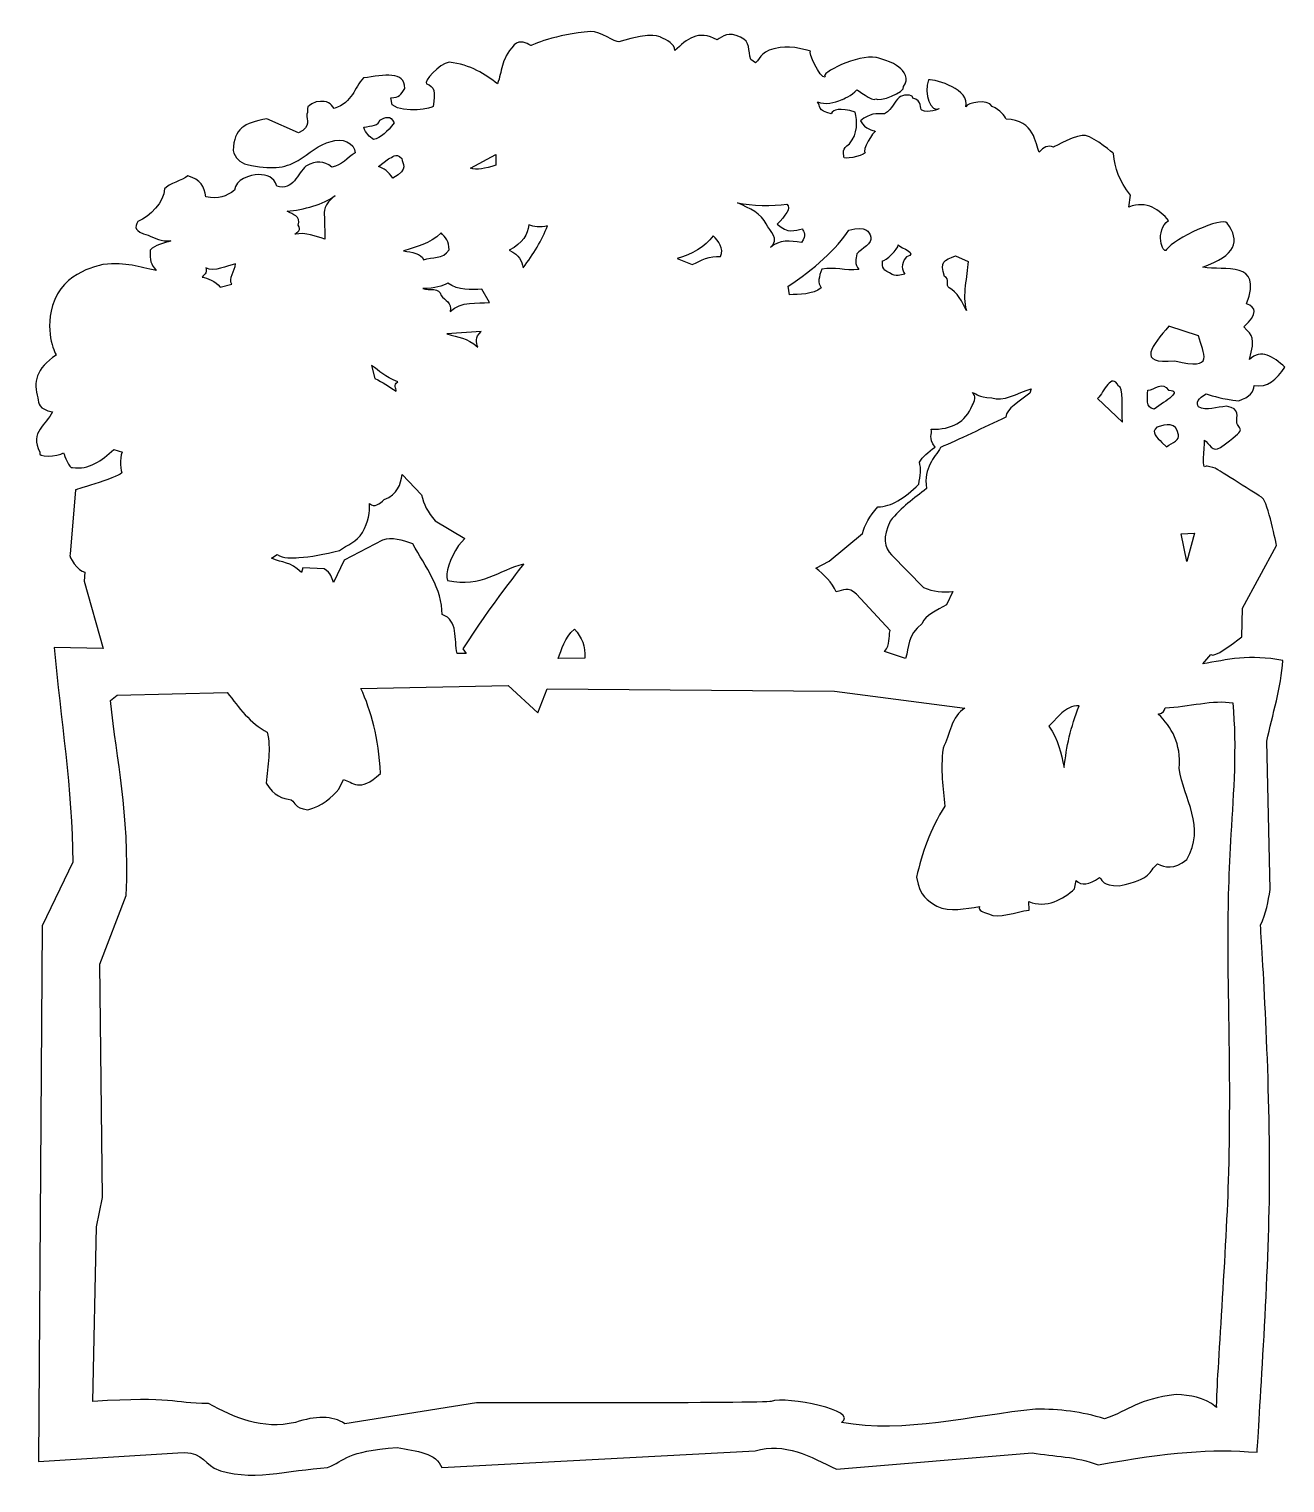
# Model space of a CAD drawing. Header units: centimetres. Extents: x -10 to 51.2, y -6.5 to 14.
# Drawn here: x -9.97 to 7.75, y -6.48 to 14.04 of the extents above; entities that cross this region are included whole.
import ezdxf

# ---------------------------------------------------------------- set-up
doc = ezdxf.new("R2010")
doc.units = ezdxf.units.CM
doc.header["$MEASUREMENT"] = 0
doc.layers.add('Layer 1', color=7, linetype='Continuous')

msp = doc.modelspace()

# ---------------------------------------------------------------- linework, layer by layer
at = {"layer": 'Layer 1', "lineweight": 25}
for points, knots in [([(-8.92014, 5.29499), (-8.92014, 5.29499), (-9.19035, 6.24807), (-9.19035, 6.24807), (-9.19035, 6.24807), (-9.19035, 6.24807), (-9.18052, 6.3758), (-9.18052, 6.3758), (-9.18052, 6.3758), (-9.27184, 6.37715), (-9.42317, 6.60214), (-9.38686, 6.62635), (-9.38686, 6.62635), (-9.38686, 6.62635), (-9.31317, 7.53522), (-9.31317, 7.53522), (-9.31317, 7.53522), (-9.31317, 7.53522), (-8.63347, 7.73495), (-8.65977, 7.78086), (-8.65977, 7.78086), (-8.68791, 7.82999), (-8.67986, 8.0658), (-8.64994, 8.0658), (-8.64994, 8.0658), (-8.64994, 8.0658), (-8.77129, 8.10559), (-8.77129, 8.10559), (-8.77129, 8.10559), (-8.94264, 7.94821), (-9.12146, 7.81328), (-9.35739, 7.84963), (-9.35739, 7.84963), (-9.40087, 7.83333), (-9.47215, 8.02337), (-9.48021, 8.05597), (-9.48021, 8.05597), (-9.56437, 8.01095), (-9.86415, 7.98269), (-9.81428, 8.0658), (-9.81428, 8.0658), (-9.96795, 8.35144), (-9.71658, 8.45482), (-9.63742, 8.63569), (-9.63742, 8.63569), (-9.83515, 8.67541), (-9.83741, 8.75422), (-9.84375, 8.83221), (-9.84375, 8.83221), (-9.90697, 9.04899), (-9.87617, 9.24724), (-9.58337, 9.43648), (-9.58337, 9.43648), (-9.58337, 9.43648), (-9.75344, 9.72285), (-9.63741, 10.1341), (-9.63741, 10.1341), (-9.49821, 10.62748), (-8.92014, 10.71381), (-8.92014, 10.71381), (-8.92014, 10.71381), (-8.59081, 10.75164), (-8.41716, 10.67802), (-8.17339, 10.63029), (-8.17339, 10.63029), (-8.25289, 10.71961), (-8.26613, 10.77521), (-8.25691, 10.91523), (-8.25691, 10.91523), (-8.19661, 10.99969), (-8.06244, 11.0102), (-7.96705, 11.04788), (-7.96705, 11.04788), (-8.10518, 11.03817), (-8.18512, 11.08601), (-8.28638, 11.12648), (-8.28638, 11.12648), (-8.49426, 11.18648), (-8.47312, 11.23697), (-8.43376, 11.32299), (-8.43376, 11.32299), (-8.25776, 11.38992), (-8.06405, 11.59622), (-8.05738, 11.78031), (-8.05738, 11.78031), (-7.99604, 11.8586), (-7.80259, 11.90114), (-7.72632, 11.96657), (-7.72632, 11.96657), (-7.54803, 11.91235), (-7.49521, 11.81445), (-7.47577, 11.6718), (-7.47577, 11.6718), (-7.28299, 11.6321), (-7.19181, 11.67322), (-7.06804, 11.76336), (-7.06804, 11.76336), (-7.06107, 11.91636), (-6.84683, 11.9798), (-6.72902, 11.98622), (-6.72902, 11.98622), (-6.61661, 11.97597), (-6.50882, 11.95801), (-6.47355, 11.81918), (-6.47355, 11.81918), (-6.24336, 11.74622), (-6.17652, 12.00229), (-6.06087, 12.10412), (-6.06087, 12.10412), (-5.90703, 12.18396), (-5.81186, 12.17985), (-5.69732, 12.08938), (-5.69732, 12.08938), (-5.55148, 12.10836), (-5.47752, 12.22318), (-5.36816, 12.2908), (-5.36816, 12.2908), (-5.36455, 12.42682), (-5.56661, 12.51458), (-5.70714, 12.44801), (-5.70714, 12.44801), (-5.88153, 12.41071), (-6.0182, 12.27912), (-6.16894, 12.18272), (-6.16894, 12.18272), (-6.3719, 12.0646), (-6.55206, 12.05811), (-6.89112, 12.12377), (-6.89112, 12.12377), (-6.99115, 12.15639), (-7.06597, 12.21421), (-7.08763, 12.3252), (-7.08763, 12.3252), (-7.07423, 12.63592), (-6.93834, 12.70688), (-6.61109, 12.77227), (-6.61109, 12.77227), (-6.61109, 12.77227), (-6.16402, 12.57084), (-6.16402, 12.57084), (-6.16402, 12.57084), (-5.97524, 12.66924), (-6.05509, 12.74972), (-6.04611, 12.83613), (-6.04611, 12.83613), (-6.01469, 12.89322), (-6.10482, 12.93907), (-5.91838, 13.00808), (-5.91838, 13.00808), (-5.7254, 13.03693), (-5.72394, 12.98186), (-5.66291, 12.91474), (-5.66291, 12.91474), (-5.39112, 13.01004), (-5.3868, 13.2026), (-5.25023, 13.34707), (-5.25023, 13.34707), (-4.95097, 13.39083), (-4.66944, 13.44951), (-4.66561, 13.19969), (-4.66561, 13.19969), (-4.718, 13.10993), (-4.74627, 13.06795), (-4.86212, 13.06704), (-4.86212, 13.06704), (-4.86212, 13.06704), (-4.84247, 12.96878), (-4.84247, 12.96878), (-4.84247, 12.96878), (-4.67825, 12.8319), (-4.26487, 12.92184), (-4.26767, 12.94422), (-4.26767, 12.94422), (-4.22982, 13.15142), (-4.24492, 13.22748), (-4.36101, 13.26355), (-4.36101, 13.26355), (-4.40516, 13.29488), (-4.18124, 13.5507), (-4.04168, 13.56814), (-4.04168, 13.56814), (-3.73503, 13.53685), (-3.53163, 13.39632), (-3.3588, 13.26355), (-3.3588, 13.26355), (-3.28797, 13.44413), (-3.32155, 13.58675), (-3.12299, 13.81378), (-3.12299, 13.81378), (-3.02699, 13.88877), (-2.95773, 13.84345), (-2.88718, 13.80395), (-2.88718, 13.80395), (-2.88718, 13.80395), (-2.53824, 13.9667), (-2.04218, 14.00046), (-2.04218, 14.00046), (-1.90472, 14.00982), (-1.69695, 13.84191), (-1.64424, 13.85799), (-1.64424, 13.85799), (-1.15186, 14.00822), (-1.05962, 13.92186), (-1.05962, 13.92186), (-1.05962, 13.92186), (-0.95892, 13.8779), (-0.86401, 13.83061), (-0.85332, 13.73519), (-0.85332, 13.73519), (-0.69002, 13.88886), (-0.52466, 14.03638), (-0.25887, 13.88257), (-0.25887, 13.88257), (-0.17484, 13.93604), (-0.10202, 14.00713), (0.07029, 13.92187), (0.07029, 13.92187), (0.22342, 13.8602), (0.16983, 13.73932), (0.21768, 13.60746), (0.21768, 13.60746), (0.21768, 13.60746), (0.28193, 13.55899), (0.28193, 13.55899), (0.28193, 13.55899), (0.36496, 13.64065), (0.36673, 13.73705), (0.63036, 13.77449), (0.63036, 13.77449), (0.79004, 13.81086), (1.05777, 13.72536), (1.05777, 13.72536), (1.05777, 13.72536), (1.01946, 13.71603), (1.19288, 13.34176), (1.26411, 13.3569), (1.26411, 13.3569), (1.17591, 13.41303), (1.73565, 13.6812), (1.98138, 13.63693), (1.98138, 13.63693), (1.98, 13.64107), (2.24448, 13.56491), (2.30563, 13.49937), (2.30563, 13.49937), (2.3786, 13.44742), (2.46133, 13.33348), (2.3695, 13.22425), (2.3695, 13.22425), (2.4066, 13.14493), (2.01711, 13.00005), (1.98139, 13.0523), (1.98139, 13.0523), (1.9311, 13.00201), (1.71393, 13.19261), (1.71119, 13.18003), (1.71119, 13.18003), (1.65224, 13.09651), (1.50485, 13.04247), (1.50485, 13.04247), (1.50485, 13.04247), (1.38858, 12.99214), (1.27231, 12.96714), (1.15604, 13.00808), (1.15604, 13.00808), (1.20618, 12.95122), (1.15053, 12.88622), (1.35255, 12.84104), (1.35255, 12.84104), (1.38238, 12.90467), (1.46613, 12.93236), (1.69153, 12.8656), (1.69153, 12.8656), (1.71455, 12.74069), (1.73487, 12.55654), (1.60801, 12.41853), (1.60801, 12.41853), (1.49342, 12.33556), (1.53208, 12.29746), (1.52941, 12.22693), (1.52941, 12.22693), (1.50559, 12.19358), (1.78838, 12.2338), (1.82909, 12.2908), (1.82909, 12.2908), (1.77947, 12.31561), (1.94887, 12.60428), (1.97647, 12.59048), (1.97647, 12.59048), (1.9416, 12.61478), (1.83212, 12.61572), (1.76522, 12.74278), (1.76522, 12.74278), (1.8985, 12.85331), (1.98359, 12.8445), (2.1042, 12.84104), (2.1042, 12.84104), (2.22805, 12.91867), (2.23504, 13.00599), (2.31054, 13.07194), (2.31054, 13.07194), (2.34201, 13.11127), (2.51274, 13.12695), (2.50214, 13.06211), (2.50214, 13.06211), (2.64461, 13.02772), (2.59509, 12.90847), (2.62987, 12.89016), (2.62987, 12.89016), (2.72321, 12.84103), (2.87551, 12.91472), (2.87551, 12.91472), (2.87551, 12.91472), (2.76022, 12.84909), (2.65173, 13.1202), (2.72321, 13.32248), (2.72321, 13.32248), (2.83845, 13.32752), (3.31977, 13.18068), (3.24888, 12.93928), (3.24888, 12.93928), (3.27693, 12.99698), (3.55629, 13.05993), (3.62225, 12.94419), (3.62225, 12.94419), (3.73715, 12.89077), (3.79525, 12.81771), (3.82083, 12.76429), (3.82083, 12.76429), (4.22335, 12.75472), (4.23195, 12.41284), (4.28548, 12.30061), (4.28548, 12.30061), (4.35088, 12.36856), (4.4084, 12.40624), (4.48691, 12.36939), (4.48691, 12.36939), (4.48691, 12.36939), (4.84145, 12.56285), (4.93889, 12.53643), (4.93889, 12.53643), (5.07931, 12.49835), (5.33683, 12.28096), (5.33683, 12.28096), (5.33683, 12.28096), (5.35427, 12.06807), (5.41221, 11.90431), (5.57264, 11.69142), (5.57264, 11.69142), (5.57264, 11.69142), (5.55299, 11.52438), (5.55299, 11.52438), (5.55299, 11.52438), (5.80605, 11.6256), (5.98757, 11.47887), (6.11305, 11.33769), (6.11305, 11.33769), (5.91009, 11.19931), (6.0282, 10.84048), (6.08357, 10.92501), (6.08357, 10.92501), (6.18799, 11.08441), (6.87456, 11.39413), (6.9384, 11.29838), (6.9384, 11.29838), (7.12867, 11.04936), (7.05864, 10.83677), (6.5945, 10.67937), (6.5945, 10.67937), (6.90299, 10.61247), (7.44896, 10.79361), (7.21351, 10.15861), (7.21351, 10.15861), (7.34373, 10.11116), (7.38289, 10.02519), (7.17421, 9.83436), (7.17421, 9.83436), (7.30062, 9.69991), (7.33753, 9.6941), (7.25281, 9.37256), (7.25281, 9.37256), (7.41985, 9.53131), (7.58688, 9.41568), (7.75392, 9.26448), (7.75392, 9.26448), (7.63611, 9.09516), (7.50439, 8.97035), (7.32159, 9.00901), (7.32159, 9.00901), (7.31601, 8.91883), (7.25494, 8.84378), (7.10543, 8.79285), (7.10543, 8.79285), (6.85551, 8.81688), (6.75376, 8.85437), (6.64363, 8.89111), (6.64363, 8.89111), (6.529, 8.82888), (6.49297, 8.76665), (6.53555, 8.70442), (6.53555, 8.70442), (6.64565, 8.64497), (6.79507, 8.70348), (6.92857, 8.71425), (6.92857, 8.71425), (7.13353, 8.68434), (7.06525, 8.56905), (7.07595, 8.47844), (7.07595, 8.47844), (7.1124, 8.35808), (7.24306, 8.42869), (6.84505, 8.13454), (6.84505, 8.13454), (6.72691, 8.0512), (6.6907, 8.19316), (6.61906, 8.23771), (6.61906, 8.23771), (6.62725, 8.11489), (6.56392, 7.80137), (6.64362, 7.86925), (6.64362, 7.86925), (6.64362, 7.86925), (6.73205, 7.85942), (6.77135, 7.83977), (6.77135, 7.83977), (6.81065, 7.82012), (7.37071, 7.4664), (7.43949, 7.41727), (7.43949, 7.41727), (7.50827, 7.36814), (7.636, 6.74913), (7.636, 6.74913), (7.636, 6.74913), (7.636, 6.74913), (7.15455, 5.86483), (7.15455, 5.86483), (7.15455, 5.86483), (7.15455, 5.86483), (7.14472, 5.46198), (7.14472, 5.46198), (7.14472, 5.46198), (7.01098, 5.3646), (6.76429, 5.16018), (6.70748, 5.21143), (6.70748, 5.21143), (6.70748, 5.21143), (6.59449, 5.07878), (6.59449, 5.07878), (6.59449, 5.07878), (6.93296, 5.14097), (7.25938, 5.21762), (7.72444, 5.12791), (7.72444, 5.12791), (7.70185, 4.74799), (7.57937, 4.36806), (7.49845, 3.98814), (7.49845, 3.98814), (7.49845, 3.98814), (7.54758, 1.89529), (7.54758, 1.89529), (7.54758, 1.89529), (7.51147, 1.72825), (7.49475, 1.56122), (7.41002, 1.39418), (7.41002, 1.39418), (7.43764, 0.90989), (7.55272, -0.81674), (7.53588, -2.38877), (7.53588, -2.38877), (7.52277, -3.61281), (7.38325, -5.66672), (7.36089, -6.04381), (7.36089, -6.04381), (6.70077, -5.99187), (6.12556, -6.03863), (5.12065, -6.22067), (5.12065, -6.22067), (4.80951, -6.1028), (4.49836, -6.10104), (4.18722, -6.05363), (4.18722, -6.05363), (4.18722, -6.05363), (1.42622, -6.27962), (1.42622, -6.27962), (1.42622, -6.27962), (1.05684, -6.11155), (0.69616, -5.89127), (0.27662, -6.02415), (0.27662, -6.02415), (0.27662, -6.02415), (-4.1449, -6.25996), (-4.1449, -6.25996), (-4.1449, -6.25996), (-4.21357, -6.05927), (-4.5023, -6.02363), (-4.77374, -5.97502), (-4.77374, -5.97502), (-5.50697, -6.02943), (-5.49788, -6.15807), (-5.7563, -6.25996), (-5.7563, -6.25996), (-6.29508, -6.28786), (-6.86588, -6.47583), (-7.35787, -6.26979), (-7.35787, -6.26979), (-7.50175, -6.1713), (-7.5802, -6.00739), (-7.8688, -6.05363), (-7.8688, -6.05363), (-7.8688, -6.05363), (-9.83392, -6.1715), (-9.83392, -6.1715), (-9.83392, -6.1715), (-9.83392, -6.1715), (-9.7848, 1.3844), (-9.7848, 1.3844), (-9.7848, 1.3844), (-9.7848, 1.3844), (-9.35247, 2.28344), (-9.35247, 2.28344), (-9.35247, 2.28344), (-9.35542, 3.31616), (-9.52511, 4.30124), (-9.61285, 5.30973), (-9.61285, 5.30973), (-9.61285, 5.30973), (-8.92014, 5.29499), (-8.92014, 5.29499)], [0, 0, 0, 0, 0.0075188, 0.0075188, 0.0075188, 0.0075188, 0.01503759, 0.01503759, 0.01503759, 0.01503759, 0.02255639, 0.02255639, 0.02255639, 0.02255639, 0.03007519, 0.03007519, 0.03007519, 0.03007519, 0.03759398, 0.03759398, 0.03759398, 0.03759398, 0.04511278, 0.04511278, 0.04511278, 0.04511278, 0.05263158, 0.05263158, 0.05263158, 0.05263158, 0.06015038, 0.06015038, 0.06015038, 0.06015038, 0.06766917, 0.06766917, 0.06766917, 0.06766917, 0.07518797, 0.07518797, 0.07518797, 0.07518797, 0.08270677, 0.08270677, 0.08270677, 0.08270677, 0.09022556, 0.09022556, 0.09022556, 0.09022556, 0.09774436, 0.09774436, 0.09774436, 0.09774436, 0.10526316, 0.10526316, 0.10526316, 0.10526316, 0.11278195, 0.11278195, 0.11278195, 0.11278195, 0.12030075, 0.12030075, 0.12030075, 0.12030075, 0.12781955, 0.12781955, 0.12781955, 0.12781955, 0.13533835, 0.13533835, 0.13533835, 0.13533835, 0.14285714, 0.14285714, 0.14285714, 0.14285714, 0.15037594, 0.15037594, 0.15037594, 0.15037594, 0.15789474, 0.15789474, 0.15789474, 0.15789474, 0.16541353, 0.16541353, 0.16541353, 0.16541353, 0.17293233, 0.17293233, 0.17293233, 0.17293233, 0.18045113, 0.18045113, 0.18045113, 0.18045113, 0.18796992, 0.18796992, 0.18796992, 0.18796992, 0.19548872, 0.19548872, 0.19548872, 0.19548872, 0.20300752, 0.20300752, 0.20300752, 0.20300752, 0.21052632, 0.21052632, 0.21052632, 0.21052632, 0.21804511, 0.21804511, 0.21804511, 0.21804511, 0.22556391, 0.22556391, 0.22556391, 0.22556391, 0.23308271, 0.23308271, 0.23308271, 0.23308271, 0.2406015, 0.2406015, 0.2406015, 0.2406015, 0.2481203, 0.2481203, 0.2481203, 0.2481203, 0.2556391, 0.2556391, 0.2556391, 0.2556391, 0.26315789, 0.26315789, 0.26315789, 0.26315789, 0.27067669, 0.27067669, 0.27067669, 0.27067669, 0.27819549, 0.27819549, 0.27819549, 0.27819549, 0.28571429, 0.28571429, 0.28571429, 0.28571429, 0.29323308, 0.29323308, 0.29323308, 0.29323308, 0.30075188, 0.30075188, 0.30075188, 0.30075188, 0.30827068, 0.30827068, 0.30827068, 0.30827068, 0.31578947, 0.31578947, 0.31578947, 0.31578947, 0.32330827, 0.32330827, 0.32330827, 0.32330827, 0.33082707, 0.33082707, 0.33082707, 0.33082707, 0.33834586, 0.33834586, 0.33834586, 0.33834586, 0.34586466, 0.34586466, 0.34586466, 0.34586466, 0.35338346, 0.35338346, 0.35338346, 0.35338346, 0.36090226, 0.36090226, 0.36090226, 0.36090226, 0.36842105, 0.36842105, 0.36842105, 0.36842105, 0.37593985, 0.37593985, 0.37593985, 0.37593985, 0.38345865, 0.38345865, 0.38345865, 0.38345865, 0.39097744, 0.39097744, 0.39097744, 0.39097744, 0.39849624, 0.39849624, 0.39849624, 0.39849624, 0.40601504, 0.40601504, 0.40601504, 0.40601504, 0.41353383, 0.41353383, 0.41353383, 0.41353383, 0.42105263, 0.42105263, 0.42105263, 0.42105263, 0.42857143, 0.42857143, 0.42857143, 0.42857143, 0.43609023, 0.43609023, 0.43609023, 0.43609023, 0.44360902, 0.44360902, 0.44360902, 0.44360902, 0.45112782, 0.45112782, 0.45112782, 0.45112782, 0.45864662, 0.45864662, 0.45864662, 0.45864662, 0.46616541, 0.46616541, 0.46616541, 0.46616541, 0.47368421, 0.47368421, 0.47368421, 0.47368421, 0.48120301, 0.48120301, 0.48120301, 0.48120301, 0.4887218, 0.4887218, 0.4887218, 0.4887218, 0.4962406, 0.4962406, 0.4962406, 0.4962406, 0.5037594, 0.5037594, 0.5037594, 0.5037594, 0.5112782, 0.5112782, 0.5112782, 0.5112782, 0.51879699, 0.51879699, 0.51879699, 0.51879699, 0.52631579, 0.52631579, 0.52631579, 0.52631579, 0.53383459, 0.53383459, 0.53383459, 0.53383459, 0.54135338, 0.54135338, 0.54135338, 0.54135338, 0.54887218, 0.54887218, 0.54887218, 0.54887218, 0.55639098, 0.55639098, 0.55639098, 0.55639098, 0.56390977, 0.56390977, 0.56390977, 0.56390977, 0.57142857, 0.57142857, 0.57142857, 0.57142857, 0.57894737, 0.57894737, 0.57894737, 0.57894737, 0.58646617, 0.58646617, 0.58646617, 0.58646617, 0.59398496, 0.59398496, 0.59398496, 0.59398496, 0.60150376, 0.60150376, 0.60150376, 0.60150376, 0.60902256, 0.60902256, 0.60902256, 0.60902256, 0.61654135, 0.61654135, 0.61654135, 0.61654135, 0.62406015, 0.62406015, 0.62406015, 0.62406015, 0.63157895, 0.63157895, 0.63157895, 0.63157895, 0.63909774, 0.63909774, 0.63909774, 0.63909774, 0.64661654, 0.64661654, 0.64661654, 0.64661654, 0.65413534, 0.65413534, 0.65413534, 0.65413534, 0.66165414, 0.66165414, 0.66165414, 0.66165414, 0.66917293, 0.66917293, 0.66917293, 0.66917293, 0.67669173, 0.67669173, 0.67669173, 0.67669173, 0.68421053, 0.68421053, 0.68421053, 0.68421053, 0.69172932, 0.69172932, 0.69172932, 0.69172932, 0.69924812, 0.69924812, 0.69924812, 0.69924812, 0.70676692, 0.70676692, 0.70676692, 0.70676692, 0.71428571, 0.71428571, 0.71428571, 0.71428571, 0.72180451, 0.72180451, 0.72180451, 0.72180451, 0.72932331, 0.72932331, 0.72932331, 0.72932331, 0.73684211, 0.73684211, 0.73684211, 0.73684211, 0.7443609, 0.7443609, 0.7443609, 0.7443609, 0.7518797, 0.7518797, 0.7518797, 0.7518797, 0.7593985, 0.7593985, 0.7593985, 0.7593985, 0.76691729, 0.76691729, 0.76691729, 0.76691729, 0.77443609, 0.77443609, 0.77443609, 0.77443609, 0.78195489, 0.78195489, 0.78195489, 0.78195489, 0.78947368, 0.78947368, 0.78947368, 0.78947368, 0.79699248, 0.79699248, 0.79699248, 0.79699248, 0.80451128, 0.80451128, 0.80451128, 0.80451128, 0.81203008, 0.81203008, 0.81203008, 0.81203008, 0.81954887, 0.81954887, 0.81954887, 0.81954887, 0.82706767, 0.82706767, 0.82706767, 0.82706767, 0.83458647, 0.83458647, 0.83458647, 0.83458647, 0.84210526, 0.84210526, 0.84210526, 0.84210526, 0.84962406, 0.84962406, 0.84962406, 0.84962406, 0.85714286, 0.85714286, 0.85714286, 0.85714286, 0.86466165, 0.86466165, 0.86466165, 0.86466165, 0.87218045, 0.87218045, 0.87218045, 0.87218045, 0.87969925, 0.87969925, 0.87969925, 0.87969925, 0.88721805, 0.88721805, 0.88721805, 0.88721805, 0.89473684, 0.89473684, 0.89473684, 0.89473684, 0.90225564, 0.90225564, 0.90225564, 0.90225564, 0.90977444, 0.90977444, 0.90977444, 0.90977444, 0.91729323, 0.91729323, 0.91729323, 0.91729323, 0.92481203, 0.92481203, 0.92481203, 0.92481203, 0.93233083, 0.93233083, 0.93233083, 0.93233083, 0.93984962, 0.93984962, 0.93984962, 0.93984962, 0.94736842, 0.94736842, 0.94736842, 0.94736842, 0.95488722, 0.95488722, 0.95488722, 0.95488722, 0.96240602, 0.96240602, 0.96240602, 0.96240602, 0.96992481, 0.96992481, 0.96992481, 0.96992481, 0.97744361, 0.97744361, 0.97744361, 0.97744361, 0.98496241, 0.98496241, 0.98496241, 0.98496241, 1, 1, 1, 1]), ([(-5.01938, 12.75263), (-5.02539, 12.67656), (-5.13749, 12.66678), (-5.24537, 12.65437), (-5.24537, 12.65437), (-5.21679, 12.56088), (-5.16189, 12.52002), (-5.10781, 12.47751), (-5.10781, 12.47751), (-5.00399, 12.49853), (-4.9087, 12.58773), (-4.81795, 12.71332), (-4.81795, 12.71332), (-4.86774, 12.83055), (-4.94413, 12.78814), (-5.01938, 12.75262), (-5.01938, 12.75262), (-5.01938, 12.75262), (-5.01938, 12.75263), (-5.01938, 12.75263)], [0, 0, 0, 0, 0.16666667, 0.16666667, 0.16666667, 0.16666667, 0.33333333, 0.33333333, 0.33333333, 0.33333333, 0.5, 0.5, 0.5, 0.5, 0.66666667, 0.66666667, 0.66666667, 0.66666667, 1, 1, 1, 1]), ([(-4.89655, 12.20731), (-4.89655, 12.20731), (-5.03902, 12.09923), (-5.03902, 12.09923), (-5.03902, 12.09923), (-4.96433, 12.07312), (-4.8943, 12.02368), (-4.83268, 11.93219), (-4.83268, 11.93219), (-4.59451, 12.07484), (-4.70689, 12.12985), (-4.70986, 12.21222), (-4.70986, 12.21222), (-4.80379, 12.30568), (-4.8376, 12.21879), (-4.89655, 12.20731)], [0, 0, 0, 0, 0.2, 0.2, 0.2, 0.2, 0.4, 0.4, 0.4, 0.4, 0.6, 0.6, 0.6, 0.6, 1, 1, 1, 1]), ([(-3.38341, 12.26626), (-3.38341, 12.26626), (-3.73713, 12.07466), (-3.73713, 12.07466), (-3.73713, 12.07466), (-3.65266, 12.04763), (-3.53337, 12.06239), (-3.38341, 12.11396), (-3.38341, 12.11396), (-3.38341, 12.11396), (-3.38341, 12.26626), (-3.38341, 12.26626)], [0, 0, 0, 0, 0.25, 0.25, 0.25, 0.25, 0.5, 0.5, 0.5, 0.5, 1, 1, 1, 1]), ([(-5.64821, 11.68655), (-5.81419, 11.55975), (-6.09557, 11.48887), (-6.32618, 11.46547), (-6.32618, 11.46547), (-6.24717, 11.41859), (-6.12554, 11.40155), (-6.16897, 11.26896), (-6.16897, 11.26896), (-6.11996, 11.19836), (-6.18033, 11.17464), (-6.2181, 11.14123), (-6.2181, 11.14123), (-6.05876, 11.17383), (-5.93005, 11.11454), (-5.7956, 11.07245), (-5.7956, 11.07245), (-5.7956, 11.07245), (-5.80051, 11.38196), (-5.80051, 11.38196), (-5.80051, 11.38196), (-5.80969, 11.47041), (-5.8091, 11.55886), (-5.64821, 11.68655)], [0, 0, 0, 0, 0.14285714, 0.14285714, 0.14285714, 0.14285714, 0.28571429, 0.28571429, 0.28571429, 0.28571429, 0.42857143, 0.42857143, 0.42857143, 0.42857143, 0.57142857, 0.57142857, 0.57142857, 0.57142857, 0.71428571, 0.71428571, 0.71428571, 0.71428571, 1, 1, 1, 1]), ([(0.03099, 11.58338), (0.20507, 11.51), (0.36335, 11.42674), (0.43384, 11.28861), (0.43384, 11.28861), (0.49288, 11.17971), (0.62839, 11.0756), (0.49279, 10.95454), (0.49279, 10.95454), (0.62265, 11.06487), (0.77426, 11.05551), (0.93003, 11.02332), (0.93003, 11.02332), (1.01011, 11.1358), (0.96359, 11.16916), (0.94477, 11.21983), (0.94477, 11.21983), (0.83745, 11.19524), (0.73606, 11.14494), (0.59105, 11.2837), (0.59105, 11.2837), (0.69745, 11.39925), (0.79696, 11.51234), (0.7237, 11.56373), (0.7237, 11.56373), (0.53046, 11.53826), (0.22423, 11.54465), (0.03099, 11.58338)], [0, 0, 0, 0, 0.125, 0.125, 0.125, 0.125, 0.25, 0.25, 0.25, 0.25, 0.375, 0.375, 0.375, 0.375, 0.5, 0.5, 0.5, 0.5, 0.625, 0.625, 0.625, 0.625, 0.75, 0.75, 0.75, 0.75, 1, 1, 1, 1]), ([(-4.04173, 10.92015), (-4.12853, 10.78697), (-4.27873, 10.82287), (-4.40036, 10.78259), (-4.40036, 10.78259), (-4.43742, 10.87014), (-4.56298, 10.89095), (-4.6853, 10.90541), (-4.6853, 10.90541), (-4.50343, 10.97054), (-4.31222, 10.99829), (-4.15472, 11.16088), (-4.15472, 11.16088), (-4.09665, 11.10104), (-4.03611, 11.04368), (-4.04173, 10.92015)], [0, 0, 0, 0, 0.2, 0.2, 0.2, 0.2, 0.4, 0.4, 0.4, 0.4, 0.6, 0.6, 0.6, 0.6, 1, 1, 1, 1]), ([(-2.6514, 11.25913), (-2.73246, 11.0559), (-2.84874, 10.85972), (-2.9953, 10.66959), (-2.9953, 10.66959), (-3.01433, 10.76077), (-3.04397, 10.84982), (-3.19181, 10.91523), (-3.19181, 10.91523), (-2.99679, 11.0184), (-2.93448, 11.13631), (-2.91669, 11.27386), (-2.91669, 11.27386), (-2.84568, 11.24573), (-2.76161, 11.23499), (-2.6514, 11.25912), (-2.6514, 11.25912), (-2.6514, 11.25912), (-2.6514, 11.25913), (-2.6514, 11.25913)], [0, 0, 0, 0, 0.16666667, 0.16666667, 0.16666667, 0.16666667, 0.33333333, 0.33333333, 0.33333333, 0.33333333, 0.5, 0.5, 0.5, 0.5, 0.66666667, 0.66666667, 0.66666667, 0.66666667, 1, 1, 1, 1]), ([(-0.31291, 11.12158), (-0.23569, 11.04298), (-0.15987, 10.94472), (-0.20974, 10.82681), (-0.20974, 10.82681), (-0.3624, 10.84427), (-0.4849, 10.77127), (-0.61259, 10.71382), (-0.61259, 10.71382), (-0.61259, 10.71382), (-0.82384, 10.79733), (-0.82384, 10.79733), (-0.82384, 10.79733), (-0.61082, 10.8566), (-0.43431, 10.9576), (-0.31291, 11.12158)], [0, 0, 0, 0, 0.2, 0.2, 0.2, 0.2, 0.4, 0.4, 0.4, 0.4, 0.6, 0.6, 0.6, 0.6, 1, 1, 1, 1]), ([(0.763, 10.2864), (0.89041, 10.2985), (1.09501, 10.28606), (1.21007, 10.38466), (1.21007, 10.38466), (1.1569, 10.45665), (1.17666, 10.54364), (1.2199, 10.64995), (1.2199, 10.64995), (1.40511, 10.6842), (1.54045, 10.62394), (1.74066, 10.64504), (1.74066, 10.64504), (1.67776, 10.71873), (1.69814, 10.79242), (1.71118, 10.86612), (1.71118, 10.86612), (1.78914, 10.94337), (1.92852, 11.01295), (1.91261, 11.10193), (1.91261, 11.10193), (1.88245, 11.1803), (1.85795, 11.26213), (1.59819, 11.20019), (1.59819, 11.20019), (1.43949, 10.94514), (1.09854, 10.63808), (0.74336, 10.40923), (0.74336, 10.40923), (0.74336, 10.40923), (0.76301, 10.28641), (0.76301, 10.28641), (0.76301, 10.28641), (0.76301, 10.28641), (0.763, 10.2864), (0.763, 10.2864)], [0, 0, 0, 0, 0.1, 0.1, 0.1, 0.1, 0.2, 0.2, 0.2, 0.2, 0.3, 0.3, 0.3, 0.3, 0.4, 0.4, 0.4, 0.4, 0.5, 0.5, 0.5, 0.5, 0.6, 0.6, 0.6, 0.6, 0.7, 0.7, 0.7, 0.7, 0.8, 0.8, 0.8, 0.8, 1, 1, 1, 1]), ([(2.29579, 10.99384), (2.30297, 10.93309), (2.11512, 10.75775), (2.07471, 10.76785), (2.07471, 10.76785), (2.07541, 10.70697), (2.05908, 10.6442), (2.17297, 10.5959), (2.17297, 10.5959), (2.27655, 10.52631), (2.3206, 10.57576), (2.38913, 10.57625), (2.38913, 10.57625), (2.36225, 10.6441), (2.315, 10.70381), (2.41369, 10.82189), (2.41369, 10.82189), (2.5883, 10.87921), (2.34322, 10.93652), (2.29578, 10.99384), (2.29578, 10.99384), (2.29578, 10.99384), (2.29579, 10.99384), (2.29579, 10.99384)], [0, 0, 0, 0, 0.14285714, 0.14285714, 0.14285714, 0.14285714, 0.28571429, 0.28571429, 0.28571429, 0.28571429, 0.42857143, 0.42857143, 0.42857143, 0.42857143, 0.57142857, 0.57142857, 0.57142857, 0.57142857, 0.71428571, 0.71428571, 0.71428571, 0.71428571, 1, 1, 1, 1]), ([(-7.05328, 10.72364), (-7.06082, 10.63449), (-7.1582, 10.50448), (-7.10732, 10.4387), (-7.10732, 10.4387), (-7.10732, 10.4387), (-7.26944, 10.39448), (-7.26944, 10.39448), (-7.26944, 10.39448), (-7.34149, 10.48386), (-7.45285, 10.52338), (-7.52491, 10.53695), (-7.52491, 10.53695), (-7.48446, 10.58847), (-7.45099, 10.60503), (-7.47578, 10.6696), (-7.47578, 10.6696), (-7.35132, 10.59544), (-7.17774, 10.70256), (-7.05328, 10.72364)], [0, 0, 0, 0, 0.16666667, 0.16666667, 0.16666667, 0.16666667, 0.33333333, 0.33333333, 0.33333333, 0.33333333, 0.5, 0.5, 0.5, 0.5, 0.66666667, 0.66666667, 0.66666667, 0.66666667, 1, 1, 1, 1]), ([(3.1064, 10.83663), (2.93704, 10.77182), (2.88364, 10.75808), (2.94919, 10.54677), (2.94919, 10.54677), (3.03225, 10.5154), (2.96208, 10.40905), (3.01443, 10.38551), (3.01443, 10.38551), (3.12281, 10.33679), (3.21059, 10.17348), (3.2587, 10.06531), (3.2587, 10.06531), (3.19243, 10.28147), (3.27399, 10.54185), (3.28326, 10.75802), (3.28326, 10.75802), (3.28326, 10.75802), (3.1064, 10.83662), (3.1064, 10.83662), (3.1064, 10.83662), (3.1064, 10.83662), (3.1064, 10.83663), (3.1064, 10.83663)], [0, 0, 0, 0, 0.14285714, 0.14285714, 0.14285714, 0.14285714, 0.28571429, 0.28571429, 0.28571429, 0.28571429, 0.42857143, 0.42857143, 0.42857143, 0.42857143, 0.57142857, 0.57142857, 0.57142857, 0.57142857, 0.71428571, 0.71428571, 0.71428571, 0.71428571, 1, 1, 1, 1]), ([(-3.47184, 10.17832), (-3.64572, 10.16191), (-3.86569, 10.20536), (-4.02699, 10.05059), (-4.02699, 10.05059), (-3.99827, 10.17685), (-4.10054, 10.20954), (-4.15472, 10.27658), (-4.15472, 10.27658), (-4.17254, 10.39911), (-4.32232, 10.34569), (-4.41019, 10.37484), (-4.41019, 10.37484), (-4.23866, 10.37806), (-4.13691, 10.41119), (-4.05647, 10.45344), (-4.05647, 10.45344), (-3.91564, 10.34326), (-3.72076, 10.36037), (-3.57993, 10.36501), (-3.57993, 10.36501), (-3.57993, 10.36501), (-3.47185, 10.17832), (-3.47185, 10.17832), (-3.47185, 10.17832), (-3.47185, 10.17832), (-3.47184, 10.17832), (-3.47184, 10.17832)], [0, 0, 0, 0, 0.125, 0.125, 0.125, 0.125, 0.25, 0.25, 0.25, 0.25, 0.375, 0.375, 0.375, 0.375, 0.5, 0.5, 0.5, 0.5, 0.625, 0.625, 0.625, 0.625, 0.75, 0.75, 0.75, 0.75, 1, 1, 1, 1]), ([(-3.58975, 9.77055), (-3.67877, 9.68035), (-3.66084, 9.61392), (-3.63397, 9.54947), (-3.63397, 9.54947), (-3.79609, 9.69137), (-3.90909, 9.67568), (-4.07121, 9.73616), (-4.07121, 9.73616), (-4.07121, 9.73616), (-3.58976, 9.77055), (-3.58976, 9.77055), (-3.58976, 9.77055), (-3.58976, 9.77055), (-3.58975, 9.77055), (-3.58975, 9.77055)], [0, 0, 0, 0, 0.2, 0.2, 0.2, 0.2, 0.4, 0.4, 0.4, 0.4, 0.6, 0.6, 0.6, 0.6, 1, 1, 1, 1]), ([(6.11795, 9.84425), (6.11795, 9.84425), (6.53554, 9.70669), (6.53554, 9.70669), (6.53554, 9.70669), (6.59365, 9.46136), (6.78505, 9.20676), (6.20147, 9.35788), (6.20147, 9.35788), (5.64455, 9.29229), (5.88371, 9.5813), (6.11795, 9.84425)], [0, 0, 0, 0, 0.25, 0.25, 0.25, 0.25, 0.5, 0.5, 0.5, 0.5, 1, 1, 1, 1]), ([(-4.76391, 9.0582), (-4.83813, 9.01398), (-4.78398, 8.96977), (-4.78847, 8.92555), (-4.78847, 8.92555), (-4.8854, 8.98911), (-4.97886, 9.05613), (-5.08815, 9.10732), (-5.08815, 9.10732), (-5.08815, 9.10732), (-5.13728, 9.28909), (-5.13728, 9.28909), (-5.13728, 9.28909), (-5.01641, 9.21212), (-4.95453, 9.13516), (-4.76391, 9.05819), (-4.76391, 9.05819), (-4.76391, 9.05819), (-4.76391, 9.0582), (-4.76391, 9.0582)], [0, 0, 0, 0, 0.16666667, 0.16666667, 0.16666667, 0.16666667, 0.33333333, 0.33333333, 0.33333333, 0.33333333, 0.5, 0.5, 0.5, 0.5, 0.66666667, 0.66666667, 0.66666667, 0.66666667, 1, 1, 1, 1]), ([(5.11083, 8.82238), (5.20399, 8.92024), (5.30053, 9.19902), (5.4056, 8.99924), (5.4056, 8.99924), (5.4763, 8.9936), (5.44916, 8.68664), (5.45964, 8.48831), (5.45964, 8.48831), (5.45964, 8.48831), (5.11083, 8.82238), (5.11083, 8.82238)], [0, 0, 0, 0, 0.25, 0.25, 0.25, 0.25, 0.5, 0.5, 0.5, 0.5, 1, 1, 1, 1]), ([(6.11304, 8.94029), (6.02634, 9.07894), (5.9168, 8.94357), (5.81827, 8.94029), (5.81827, 8.94029), (5.81692, 8.8272), (5.78398, 8.68884), (5.9067, 8.675), (5.9067, 8.675), (6.07781, 8.79413), (6.31767, 8.93388), (6.11304, 8.94029)], [0, 0, 0, 0, 0.25, 0.25, 0.25, 0.25, 0.5, 0.5, 0.5, 0.5, 1, 1, 1, 1]), ([(2.10419, 5.25569), (2.10419, 5.25569), (2.39896, 5.15743), (2.39896, 5.15743), (2.39896, 5.15743), (2.45571, 5.31963), (2.41272, 5.4747), (2.63477, 5.64871), (2.63477, 5.64871), (2.67319, 5.76572), (2.84199, 5.83384), (2.97867, 5.914), (2.97867, 5.914), (2.97867, 5.914), (3.0671, 6.10069), (3.0671, 6.10069), (3.0671, 6.10069), (2.92954, 6.08989), (2.79198, 6.09263), (2.65442, 6.15964), (2.65442, 6.15964), (2.65442, 6.15964), (2.20244, 6.61653), (2.20244, 6.61653), (2.20244, 6.61653), (2.10142, 6.72224), (2.07461, 6.86969), (2.18279, 7.09307), (2.18279, 7.09307), (2.34318, 7.29661), (2.52131, 7.41142), (2.69372, 7.55487), (2.69372, 7.55487), (2.65886, 7.86003), (2.80444, 7.98009), (2.89514, 8.13458), (2.89514, 8.13458), (3.13088, 8.23516), (3.51573, 8.41789), (3.81383, 8.56199), (3.81383, 8.56199), (3.8235, 8.68645), (4.01146, 8.77652), (4.15281, 8.90097), (4.15281, 8.90097), (4.15281, 8.90097), (4.17246, 8.95992), (4.17246, 8.95992), (4.17246, 8.95992), (3.98234, 8.90043), (3.77187, 8.77311), (3.61731, 8.83219), (3.61731, 8.83219), (3.40692, 8.8476), (3.42482, 8.88377), (3.34219, 8.91079), (3.34219, 8.91079), (3.40104, 8.85697), (3.37314, 8.79075), (3.34219, 8.7241), (3.34219, 8.7241), (3.24787, 8.49404), (3.05331, 8.38428), (2.76248, 8.39003), (2.76248, 8.39003), (2.78213, 8.31798), (2.71616, 8.2754), (2.81652, 8.13948), (2.81652, 8.13948), (2.71783, 8.06579), (2.6423, 8.00192), (2.59544, 7.92823), (2.59544, 7.92823), (2.62312, 7.8389), (2.60993, 7.72914), (2.58561, 7.61381), (2.58561, 7.61381), (2.38775, 7.41353), (2.19557, 7.29833), (2.01081, 7.29448), (2.01081, 7.29448), (1.89471, 7.16373), (1.81907, 7.03876), (1.79465, 6.92111), (1.79465, 6.92111), (1.79465, 6.92111), (1.32302, 6.52809), (1.32302, 6.52809), (1.32302, 6.52809), (1.32302, 6.52809), (1.13633, 6.42983), (1.13633, 6.42983), (1.13633, 6.42983), (1.24076, 6.34757), (1.36815, 6.22932), (1.42127, 6.09576), (1.42127, 6.09576), (1.52717, 6.11815), (1.58766, 6.17824), (1.70621, 6.06137), (1.70621, 6.06137), (1.70621, 6.06137), (2.18275, 5.55044), (2.18275, 5.55044), (2.18275, 5.55044), (2.15791, 5.45218), (2.18812, 5.35393), (2.10415, 5.25567), (2.10415, 5.25567), (2.10415, 5.25567), (2.10419, 5.25569), (2.10419, 5.25569)], [0, 0, 0, 0, 0.03448276, 0.03448276, 0.03448276, 0.03448276, 0.06896552, 0.06896552, 0.06896552, 0.06896552, 0.10344828, 0.10344828, 0.10344828, 0.10344828, 0.13793103, 0.13793103, 0.13793103, 0.13793103, 0.17241379, 0.17241379, 0.17241379, 0.17241379, 0.20689655, 0.20689655, 0.20689655, 0.20689655, 0.24137931, 0.24137931, 0.24137931, 0.24137931, 0.27586207, 0.27586207, 0.27586207, 0.27586207, 0.31034483, 0.31034483, 0.31034483, 0.31034483, 0.34482759, 0.34482759, 0.34482759, 0.34482759, 0.37931034, 0.37931034, 0.37931034, 0.37931034, 0.4137931, 0.4137931, 0.4137931, 0.4137931, 0.44827586, 0.44827586, 0.44827586, 0.44827586, 0.48275862, 0.48275862, 0.48275862, 0.48275862, 0.51724138, 0.51724138, 0.51724138, 0.51724138, 0.55172414, 0.55172414, 0.55172414, 0.55172414, 0.5862069, 0.5862069, 0.5862069, 0.5862069, 0.62068966, 0.62068966, 0.62068966, 0.62068966, 0.65517241, 0.65517241, 0.65517241, 0.65517241, 0.68965517, 0.68965517, 0.68965517, 0.68965517, 0.72413793, 0.72413793, 0.72413793, 0.72413793, 0.75862069, 0.75862069, 0.75862069, 0.75862069, 0.79310345, 0.79310345, 0.79310345, 0.79310345, 0.82758621, 0.82758621, 0.82758621, 0.82758621, 0.86206897, 0.86206897, 0.86206897, 0.86206897, 0.89655172, 0.89655172, 0.89655172, 0.89655172, 0.93103448, 0.93103448, 0.93103448, 0.93103448, 1, 1, 1, 1]), ([(6.01479, 8.20337), (5.95562, 8.27542), (5.85658, 8.34748), (5.94601, 8.41953), (5.94601, 8.41953), (6.08134, 8.45956), (6.21749, 8.50141), (6.2506, 8.31145), (6.2506, 8.31145), (6.27511, 8.24686), (6.17269, 8.19638), (6.08356, 8.14441), (6.08356, 8.14441), (6.08356, 8.14441), (6.01478, 8.20336), (6.01478, 8.20336), (6.01478, 8.20336), (6.01478, 8.20336), (6.01479, 8.20337), (6.01479, 8.20337)], [0, 0, 0, 0, 0.16666667, 0.16666667, 0.16666667, 0.16666667, 0.33333333, 0.33333333, 0.33333333, 0.33333333, 0.5, 0.5, 0.5, 0.5, 0.66666667, 0.66666667, 0.66666667, 0.66666667, 1, 1, 1, 1]), ([(-3.801, 5.22621), (-3.801, 5.22621), (-3.84522, 5.29008), (-3.84522, 5.29008), (-3.84522, 5.29008), (-3.46693, 5.89436), (-2.98548, 6.49372), (-2.98548, 6.49372), (-2.98548, 6.49372), (-3.34243, 6.40075), (-3.5767, 6.15347), (-4.06138, 6.25791), (-4.06138, 6.25791), (-4.10678, 6.35187), (-4.02797, 6.57053), (-3.90908, 6.74919), (-3.90908, 6.74919), (-3.90908, 6.74919), (-3.82065, 6.84745), (-3.82065, 6.84745), (-3.82065, 6.84745), (-3.82065, 6.84745), (-4.23824, 7.098), (-4.23824, 7.098), (-4.23824, 7.098), (-4.3436, 7.22182), (-4.40292, 7.32957), (-4.42984, 7.46646), (-4.42984, 7.46646), (-4.42984, 7.46646), (-4.70496, 7.75139), (-4.70496, 7.75139), (-4.70496, 7.75139), (-4.72322, 7.60838), (-4.7688, 7.47588), (-4.95551, 7.39767), (-4.95551, 7.39767), (-5.02429, 7.33531), (-5.09307, 7.27767), (-5.16185, 7.34363), (-5.16185, 7.34363), (-5.16007, 7.21804), (-5.17591, 7.08742), (-5.26502, 6.93587), (-5.26502, 6.93587), (-5.34122, 6.79758), (-5.47813, 6.76048), (-5.58927, 6.6804), (-5.58927, 6.6804), (-5.80017, 6.62671), (-6.00023, 6.58386), (-6.15916, 6.58214), (-6.15916, 6.58214), (-6.26778, 6.56797), (-6.37307, 6.57048), (-6.46867, 6.62144), (-6.46867, 6.62144), (-6.46867, 6.62144), (-6.54728, 6.57231), (-6.54728, 6.57231), (-6.54728, 6.57231), (-6.38516, 6.49641), (-6.2869, 6.53121), (-6.12478, 6.37088), (-6.12478, 6.37088), (-6.12478, 6.37088), (-6.10513, 6.43475), (-6.10513, 6.43475), (-6.10513, 6.43475), (-6.10513, 6.43475), (-5.80545, 6.42001), (-5.80545, 6.42001), (-5.80545, 6.42001), (-5.69331, 6.35906), (-5.70346, 6.301), (-5.6728, 6.22841), (-5.6728, 6.22841), (-5.6728, 6.22841), (-5.5205, 6.54283), (-5.5205, 6.54283), (-5.5205, 6.54283), (-5.5205, 6.54283), (-4.98009, 6.82777), (-4.98009, 6.82777), (-4.98009, 6.82777), (-4.85043, 6.86794), (-4.70154, 6.82824), (-4.55268, 6.77373), (-4.55268, 6.77373), (-4.37473, 6.44937), (-4.1341, 6.13756), (-4.14, 5.77643), (-4.14, 5.77643), (-3.90557, 5.69552), (-3.97429, 5.42515), (-3.92875, 5.2262), (-3.92875, 5.2262), (-3.92875, 5.2262), (-3.80102, 5.2262), (-3.80102, 5.2262), (-3.80102, 5.2262), (-3.80102, 5.2262), (-3.801, 5.22621), (-3.801, 5.22621)], [0, 0, 0, 0, 0.03703704, 0.03703704, 0.03703704, 0.03703704, 0.07407407, 0.07407407, 0.07407407, 0.07407407, 0.11111111, 0.11111111, 0.11111111, 0.11111111, 0.14814815, 0.14814815, 0.14814815, 0.14814815, 0.18518519, 0.18518519, 0.18518519, 0.18518519, 0.22222222, 0.22222222, 0.22222222, 0.22222222, 0.25925926, 0.25925926, 0.25925926, 0.25925926, 0.2962963, 0.2962963, 0.2962963, 0.2962963, 0.33333333, 0.33333333, 0.33333333, 0.33333333, 0.37037037, 0.37037037, 0.37037037, 0.37037037, 0.40740741, 0.40740741, 0.40740741, 0.40740741, 0.44444444, 0.44444444, 0.44444444, 0.44444444, 0.48148148, 0.48148148, 0.48148148, 0.48148148, 0.51851852, 0.51851852, 0.51851852, 0.51851852, 0.55555556, 0.55555556, 0.55555556, 0.55555556, 0.59259259, 0.59259259, 0.59259259, 0.59259259, 0.62962963, 0.62962963, 0.62962963, 0.62962963, 0.66666667, 0.66666667, 0.66666667, 0.66666667, 0.7037037, 0.7037037, 0.7037037, 0.7037037, 0.74074074, 0.74074074, 0.74074074, 0.74074074, 0.77777778, 0.77777778, 0.77777778, 0.77777778, 0.81481481, 0.81481481, 0.81481481, 0.81481481, 0.85185185, 0.85185185, 0.85185185, 0.85185185, 0.88888889, 0.88888889, 0.88888889, 0.88888889, 0.92592593, 0.92592593, 0.92592593, 0.92592593, 1, 1, 1, 1]), ([(6.2899, 6.91621), (6.2899, 6.91621), (6.36851, 6.52319), (6.36851, 6.52319), (6.36851, 6.52319), (6.36851, 6.52319), (6.47659, 6.92604), (6.47659, 6.92604), (6.47659, 6.92604), (6.47659, 6.92604), (6.2899, 6.91621), (6.2899, 6.91621)], [0, 0, 0, 0, 0.25, 0.25, 0.25, 0.25, 0.5, 0.5, 0.5, 0.5, 1, 1, 1, 1]), ([(-2.27312, 5.57011), (-2.41409, 5.44565), (-2.44864, 5.28189), (-2.50402, 5.15743), (-2.50402, 5.15743), (-2.50402, 5.15743), (-2.12573, 5.16234), (-2.12573, 5.16234), (-2.12573, 5.16234), (-2.11412, 5.32526), (-2.16684, 5.45958), (-2.27311, 5.5701), (-2.27311, 5.5701), (-2.27311, 5.5701), (-2.27312, 5.57011), (-2.27312, 5.57011)], [0, 0, 0, 0, 0.2, 0.2, 0.2, 0.2, 0.4, 0.4, 0.4, 0.4, 0.6, 0.6, 0.6, 0.6, 1, 1, 1, 1]), ([(-7.17118, 4.67598), (-7.17118, 4.67598), (-8.72363, 4.63668), (-8.72363, 4.63668), (-8.72363, 4.63668), (-8.72363, 4.63668), (-8.81697, 4.56299), (-8.81697, 4.56299), (-8.81697, 4.56299), (-8.73291, 3.6742), (-8.55203, 3.04948), (-8.59589, 1.81182), (-8.59589, 1.81182), (-8.59589, 1.81182), (-8.96926, 0.844), (-8.96926, 0.844), (-8.96926, 0.844), (-8.96926, 0.844), (-8.93116, -2.44701), (-8.93116, -2.44701), (-8.93116, -2.44701), (-8.93116, -2.44701), (-9.0151, -2.8635), (-9.0151, -2.8635), (-9.0151, -2.8635), (-9.0151, -2.8635), (-9.06751, -5.32648), (-9.06751, -5.32648), (-9.06751, -5.32648), (-7.90509, -5.25436), (-7.96702, -5.35352), (-7.43646, -5.35596), (-7.43646, -5.35596), (-7.06399, -5.55518), (-6.68373, -5.73103), (-6.20826, -5.62125), (-6.20826, -5.62125), (-5.92614, -5.52863), (-5.68802, -5.52403), (-5.51064, -5.6409), (-5.51064, -5.6409), (-5.51064, -5.6409), (-3.6536, -5.34613), (-3.6536, -5.34613), (-3.6536, -5.34613), (-3.6536, -5.34613), (0.4281, -5.3533), (0.50263, -5.32648), (0.50263, -5.32648), (0.72497, -5.24647), (1.76234, -5.45417), (1.49502, -5.62125), (1.49502, -5.62125), (2.38915, -5.78691), (3.34223, -5.52266), (4.23637, -5.43456), (4.23637, -5.43456), (4.56804, -5.4341), (4.89048, -5.4682), (5.20911, -5.57212), (5.20911, -5.57212), (5.57266, -5.44439), (5.66418, -5.29644), (6.22115, -5.22822), (6.22115, -5.22822), (6.41982, -5.24706), (6.6001, -5.25198), (6.78612, -5.40999), (6.78612, -5.40999), (6.77838, -5.14325), (6.92132, -3.26774), (6.95394, -2.21284), (6.95394, -2.21284), (6.9975, -0.80398), (6.93669, 0.78861), (6.9473, 1.17811), (6.9473, 1.17811), (6.94651, 1.66959), (6.9601, 2.16792), (6.99078, 2.67748), (6.99078, 2.67748), (7.02685, 3.27666), (7.07714, 3.89134), (7.01702, 4.52862), (7.01702, 4.52862), (6.75939, 4.58187), (6.38195, 4.47015), (6.06394, 4.45984), (6.06394, 4.45984), (6.05692, 4.42007), (6.03761, 4.38522), (5.96568, 4.37141), (5.96568, 4.37141), (6.15454, 4.19024), (6.29357, 3.95593), (6.26045, 3.60501), (6.26045, 3.60501), (6.32474, 3.17888), (6.64165, 2.77889), (6.36853, 2.31786), (6.36853, 2.31786), (6.18329, 2.17902), (6.06335, 2.2034), (5.95585, 2.25891), (5.95585, 2.25891), (5.81621, 2.14288), (5.89582, 2.05368), (5.41544, 1.9494), (5.41544, 1.9494), (5.16026, 1.95971), (5.20038, 2.00945), (5.13541, 2.06731), (5.13541, 2.06731), (4.99153, 1.95693), (4.88465, 1.95014), (4.80625, 2.02309), (4.80625, 2.02309), (4.80625, 2.02309), (4.7866, 1.90518), (4.7866, 1.90518), (4.7866, 1.90518), (4.6273, 1.7638), (4.38978, 1.62011), (4.13811, 1.72832), (4.13811, 1.72832), (4.13811, 1.72832), (4.14302, 1.6055), (4.14302, 1.6055), (4.14302, 1.6055), (3.95493, 1.58632), (3.7145, 1.4772), (3.57313, 1.55146), (3.57313, 1.55146), (3.4945, 1.5838), (3.41941, 1.59614), (3.4454, 1.65463), (3.4454, 1.65463), (3.24086, 1.62827), (3.03324, 1.57415), (2.84113, 1.65954), (2.84113, 1.65954), (2.71175, 1.75314), (2.60641, 1.77957), (2.55619, 2.07222), (2.55619, 2.07222), (2.63015, 2.40629), (2.74922, 2.74036), (2.95413, 3.07443), (2.95413, 3.07443), (2.92731, 3.32764), (2.89324, 3.5736), (2.92957, 3.88996), (2.92957, 3.88996), (3.02935, 4.08125), (3.04578, 4.34547), (3.23908, 4.45493), (3.23908, 4.45493), (3.23908, 4.45493), (1.39678, 4.69566), (1.39678, 4.69566), (1.39678, 4.69566), (1.39678, 4.69566), (-2.65628, 4.73005), (-2.65628, 4.73005), (-2.65628, 4.73005), (-2.65628, 4.73005), (-2.78893, 4.39107), (-2.78893, 4.39107), (-2.78893, 4.39107), (-2.78893, 4.39107), (-3.20652, 4.77427), (-3.20652, 4.77427), (-3.20652, 4.77427), (-3.20652, 4.77427), (-5.28464, 4.73497), (-5.28464, 4.73497), (-5.28464, 4.73497), (-5.1425, 4.41508), (-5.03529, 4.04518), (-5.00952, 3.53133), (-5.00952, 3.53133), (-5.31217, 3.25243), (-5.40022, 3.41851), (-5.53028, 3.44781), (-5.53028, 3.44781), (-5.53028, 3.44781), (-5.59906, 3.31025), (-5.59906, 3.31025), (-5.59906, 3.31025), (-5.69348, 3.20306), (-5.82811, 3.07043), (-6.0363, 3.02039), (-6.0363, 3.02039), (-6.23364, 3.05694), (-6.19762, 3.1147), (-6.2672, 3.16286), (-6.2672, 3.16286), (-6.38958, 3.18337), (-6.51139, 3.21125), (-6.62092, 3.39867), (-6.62092, 3.39867), (-6.60106, 3.64025), (-6.55298, 3.88654), (-6.60618, 4.11594), (-6.60618, 4.11594), (-6.84834, 4.23981), (-7.00457, 4.46395), (-7.17115, 4.676), (-7.17115, 4.676), (-7.17115, 4.676), (-7.17118, 4.67598), (-7.17118, 4.67598)], [0, 0, 0, 0, 0.01851852, 0.01851852, 0.01851852, 0.01851852, 0.03703704, 0.03703704, 0.03703704, 0.03703704, 0.05555556, 0.05555556, 0.05555556, 0.05555556, 0.07407407, 0.07407407, 0.07407407, 0.07407407, 0.09259259, 0.09259259, 0.09259259, 0.09259259, 0.11111111, 0.11111111, 0.11111111, 0.11111111, 0.12962963, 0.12962963, 0.12962963, 0.12962963, 0.14814815, 0.14814815, 0.14814815, 0.14814815, 0.16666667, 0.16666667, 0.16666667, 0.16666667, 0.18518519, 0.18518519, 0.18518519, 0.18518519, 0.2037037, 0.2037037, 0.2037037, 0.2037037, 0.22222222, 0.22222222, 0.22222222, 0.22222222, 0.24074074, 0.24074074, 0.24074074, 0.24074074, 0.25925926, 0.25925926, 0.25925926, 0.25925926, 0.27777778, 0.27777778, 0.27777778, 0.27777778, 0.2962963, 0.2962963, 0.2962963, 0.2962963, 0.31481481, 0.31481481, 0.31481481, 0.31481481, 0.33333333, 0.33333333, 0.33333333, 0.33333333, 0.35185185, 0.35185185, 0.35185185, 0.35185185, 0.37037037, 0.37037037, 0.37037037, 0.37037037, 0.38888889, 0.38888889, 0.38888889, 0.38888889, 0.40740741, 0.40740741, 0.40740741, 0.40740741, 0.42592593, 0.42592593, 0.42592593, 0.42592593, 0.44444444, 0.44444444, 0.44444444, 0.44444444, 0.46296296, 0.46296296, 0.46296296, 0.46296296, 0.48148148, 0.48148148, 0.48148148, 0.48148148, 0.5, 0.5, 0.5, 0.5, 0.51851852, 0.51851852, 0.51851852, 0.51851852, 0.53703704, 0.53703704, 0.53703704, 0.53703704, 0.55555556, 0.55555556, 0.55555556, 0.55555556, 0.57407407, 0.57407407, 0.57407407, 0.57407407, 0.59259259, 0.59259259, 0.59259259, 0.59259259, 0.61111111, 0.61111111, 0.61111111, 0.61111111, 0.62962963, 0.62962963, 0.62962963, 0.62962963, 0.64814815, 0.64814815, 0.64814815, 0.64814815, 0.66666667, 0.66666667, 0.66666667, 0.66666667, 0.68518519, 0.68518519, 0.68518519, 0.68518519, 0.7037037, 0.7037037, 0.7037037, 0.7037037, 0.72222222, 0.72222222, 0.72222222, 0.72222222, 0.74074074, 0.74074074, 0.74074074, 0.74074074, 0.75925926, 0.75925926, 0.75925926, 0.75925926, 0.77777778, 0.77777778, 0.77777778, 0.77777778, 0.7962963, 0.7962963, 0.7962963, 0.7962963, 0.81481481, 0.81481481, 0.81481481, 0.81481481, 0.83333333, 0.83333333, 0.83333333, 0.83333333, 0.85185185, 0.85185185, 0.85185185, 0.85185185, 0.87037037, 0.87037037, 0.87037037, 0.87037037, 0.88888889, 0.88888889, 0.88888889, 0.88888889, 0.90740741, 0.90740741, 0.90740741, 0.90740741, 0.92592593, 0.92592593, 0.92592593, 0.92592593, 0.94444444, 0.94444444, 0.94444444, 0.94444444, 0.96296296, 0.96296296, 0.96296296, 0.96296296, 1, 1, 1, 1]), ([(4.6392, 3.61972), (4.58959, 3.81616), (4.55981, 4.01544), (4.42304, 4.19943), (4.42304, 4.19943), (4.42304, 4.19943), (4.60481, 4.39103), (4.60481, 4.39103), (4.60481, 4.39103), (4.67296, 4.44209), (4.7437, 4.48969), (4.85045, 4.48929), (4.85045, 4.48929), (4.72927, 4.1861), (4.67062, 3.91009), (4.6392, 3.61972)], [0, 0, 0, 0, 0.2, 0.2, 0.2, 0.2, 0.4, 0.4, 0.4, 0.4, 0.6, 0.6, 0.6, 0.6, 1, 1, 1, 1])]:
    msp.add_open_spline(points, degree=3, knots=knots, dxfattribs=at)

doc.saveas('drawing.dxf')
